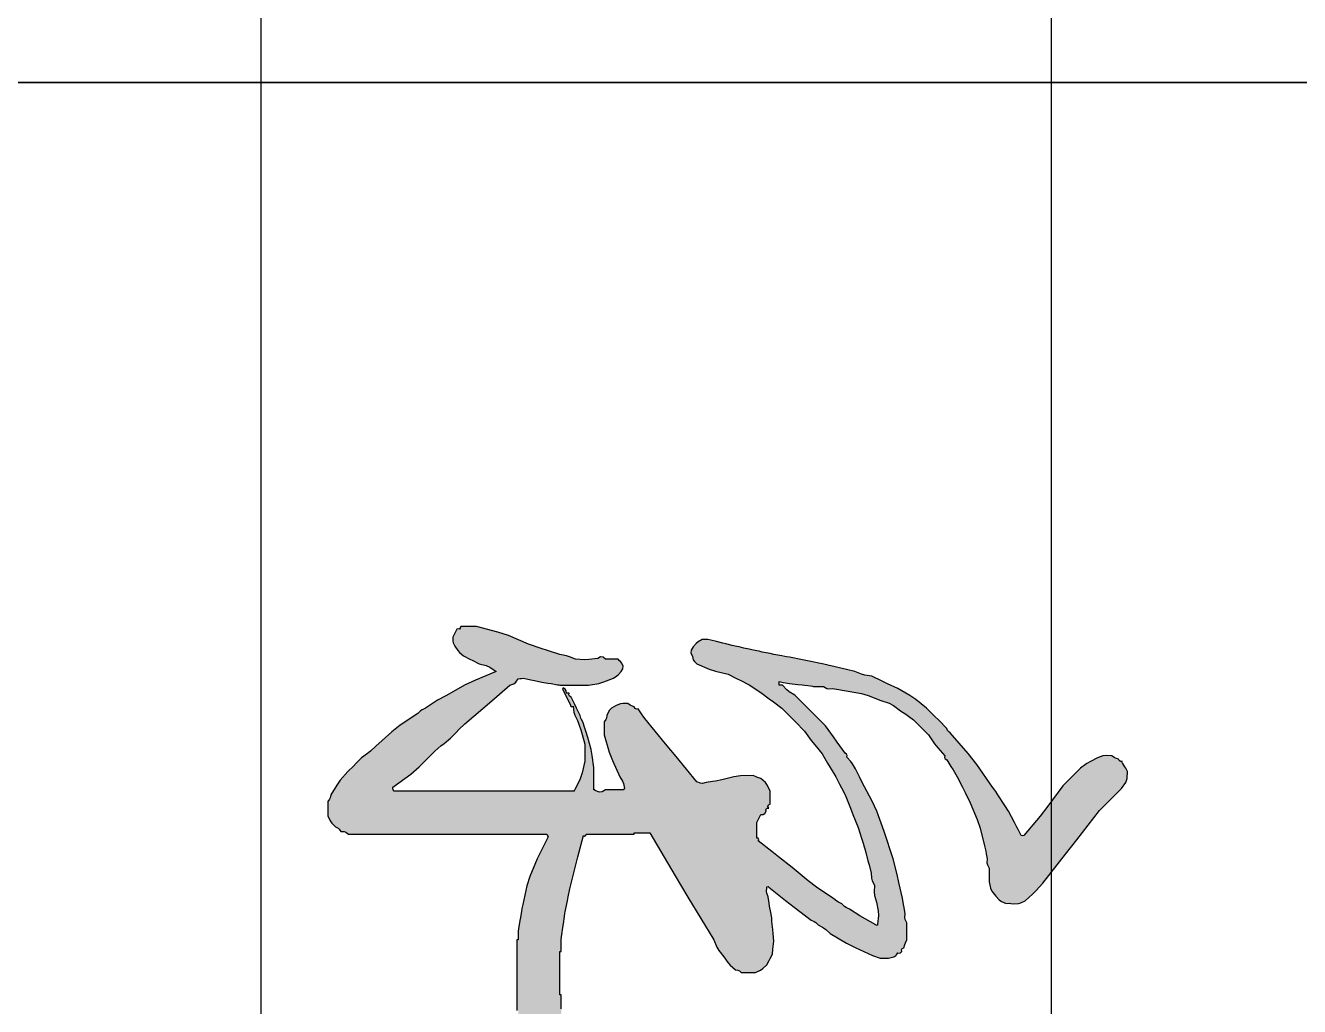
# Model space of a CAD drawing. Header units: millimetres. Extents: x 434053 to 1059003, y -2417481 to 936527.
# Drawn here: x 536588 to 537232, y -1956038 to -1955542 of the extents above; entities that cross this region are included whole.
import ezdxf

# ---------------------------------------------------------------- set-up
doc = ezdxf.new("R2010")
doc.units = ezdxf.units.MM
doc.header["$LTSCALE"] = 1000
doc.header["$MEASUREMENT"] = 0
for name, color, linetype in [('TITLIN', 7, 'Continuous'), ('图框层', 3, 'Continuous'), ('电子签名', 6, 'Continuous')]:
    doc.layers.add(name, color=color, linetype=linetype)

# ---------------------------------------------------------------- blocks, each defined once
blk = doc.blocks.new('A$C46CD72AD')
h = blk.add_hatch(color=256)
h.dxf.hatch_style = 1
h.paths.add_polyline_path([(2.0469, 3.5616), (2.0693, 3.5745), (2.109, 3.6051), (2.1457, 3.6308), (2.1629, 3.6463), (2.1923, 3.6801), (2.1944, 3.7016), (2.209, 3.7176), (2.209, 3.7543), (2.209, 3.7726), (2.209, 3.8093), (2.1944, 3.8407), (2.1837, 3.8558), (2.159, 3.8801), (2.1324, 3.8954), (2.1191, 3.9029), (2.0923, 3.9177), (2.0588, 3.9185), (2.0419, 3.9201), (2.0089, 3.926), (1.9589, 3.921), (1.9339, 3.9185), (1.8839, 3.9135), (1.8604, 3.9119), (1.8486, 3.9102), (1.8255, 3.9052), (1.7855, 3.8985), (1.7655, 3.8951), (1.7255, 3.8885), (1.703, 3.8814), (1.6907, 3.8796), (1.6625, 3.8803), (1.6597, 3.8885), (1.663, 3.8926), (1.7489, 4.0003), (1.7914, 4.0545), (1.8756, 4.1636), (1.8826, 4.1841), (1.8891, 4.1944), (1.9047, 4.2094), (1.9226, 4.2418), (1.9338, 4.2572), (1.9589, 4.2844), (2.0206, 4.39), (2.0491, 4.4444), (2.1006, 4.5553), (2.1073, 4.5754), (2.1106, 4.5854), (2.1173, 4.6054), (2.1182, 4.6405), (2.1165, 4.6585), (2.109, 4.6929), (2.1004, 4.7041), (2.0952, 4.7093), (2.084, 4.7179), (2.0851, 4.7284), (2.0829, 4.7352), (2.0756, 4.7429), (2.0646, 4.741), (2.0557, 4.7454), (2.0506, 4.7554), (2.0248, 4.764), (2.0006, 4.7762), (1.9572, 4.7762), (1.9356, 4.7762), (1.8922, 4.7762), (1.8714, 4.7645), (1.8577, 4.7616), (1.8339, 4.7637), (1.7939, 4.7571), (1.7739, 4.7537), (1.7338, 4.7471), (1.6337, 4.7243), (1.5837, 4.7127), (1.4838, 4.6887), (1.4138, 4.6654), (1.3787, 4.6537), (1.3087, 4.6304), (1.1782, 4.5832), (1.1141, 4.5546), (0.992, 4.4887), (0.9586, 4.472), (0.9419, 4.4637), (0.9086, 4.447), (0.877, 4.4277), (0.8619, 4.4167), (0.8336, 4.3928), (0.8226, 4.3947), (0.8137, 4.3903), (0.8086, 4.3803), (0.7381, 4.3309), (0.7031, 4.3059), (0.6335, 4.2553), (0.5552, 4.1769), (0.516, 4.1377), (0.4376, 4.0594), (0.4176, 4.0244), (0.4045, 4.0078), (0.3751, 3.9802), (0.3751, 3.9718), (0.3751, 3.9593), (0.3651, 3.9593), (0.3501, 3.9593), (0.3575, 3.9855), (0.36, 3.999), (0.3626, 4.026), (0.3693, 4.0794), (0.3726, 4.106), (0.3793, 4.1594), (0.3809, 4.1727), (0.3818, 4.1794), (0.3834, 4.1927), (0.3834, 4.2127), (0.3834, 4.2227), (0.3834, 4.2428), (0.3952, 4.2635), (0.3981, 4.2773), (0.396, 4.3011), (0.4026, 4.3411), (0.406, 4.3611), (0.4126, 4.4011), (0.4272, 4.4865), (0.4391, 4.529), (0.471, 4.6095), (0.4891, 4.6632), (0.5031, 4.6896), (0.5377, 4.7346), (0.5599, 4.7686), (0.5716, 4.7853), (0.596, 4.8179), (0.6344, 4.8563), (0.6535, 4.8754), (0.6919, 4.9138), (0.7482, 4.9513), (0.7752, 4.9724), (0.8252, 5.018), (0.8363, 5.0161), (0.8452, 5.0205), (0.8503, 5.0305), (0.8937, 5.057), (0.9154, 5.0703), (0.9586, 5.0972), (1.0253, 5.1305), (1.0586, 5.1472), (1.1253, 5.1805), (1.2324, 5.2251), (1.288, 5.2437), (1.4004, 5.2722), (1.4338, 5.2789), (1.4504, 5.2822), (1.4838, 5.2889), (1.5076, 5.2871), (1.5212, 5.29), (1.5421, 5.3014), (1.5771, 5.3014), (1.5946, 5.3014), (1.6297, 5.3014), (1.6693, 5.3088), (1.6897, 5.3181), (1.7213, 5.3431), (1.7455, 5.3646), (1.7557, 5.3795), (1.7672, 5.4098), (1.7667, 5.435), (1.7714, 5.4598), (1.7687, 5.4892), (1.7642, 5.5044), (1.7505, 5.5306), (1.7091, 5.579), (1.6863, 5.6017), (1.638, 5.6432), (1.4533, 5.7887), (1.3608, 5.8613), (1.1753, 6.0058), (1.1187, 6.0625), (1.0903, 6.0908), (1.0336, 6.1475), (0.9958, 6.1735), (0.9711, 6.1821), (0.9253, 6.185), (0.9046, 6.1745), (0.8945, 6.1686), (0.8753, 6.1558), (0.8685, 6.1476), (0.8586, 6.1517), (0.8605, 6.1406), (0.856, 6.1317), (0.8461, 6.1266), (0.8388, 6.1043), (0.8252, 6.085), (0.823, 6.048), (0.8257, 6.0283), (0.8377, 5.9933), (0.8605, 5.9477), (0.874, 5.9257), (0.9044, 5.8849), (0.9494, 5.8399), (0.972, 5.8174), (1.017, 5.7724), (1.1468, 5.6764), (1.2103, 5.6263), (1.3388, 5.518), (1.3336, 5.5051), (1.3254, 5.5015), (1.2954, 5.4865), (1.2804, 5.479), (1.2504, 5.4639), (1.1785, 5.4237), (1.1434, 5.4019), (1.0753, 5.3556), (1.0539, 5.3447), (1.0436, 5.3378), (1.0253, 5.3222), (0.8809, 5.2221), (0.8112, 5.1676), (0.6794, 5.0513), (0.6673, 5.0373), (0.6502, 5.0305), (0.5985, 4.9788), (0.5727, 4.953), (0.521, 4.9013), (0.4647, 4.8326), (0.4393, 4.7954), (0.396, 4.7179), (0.3645, 4.6511), (0.3486, 4.6178), (0.3168, 4.5512), (0.3103, 4.5068), (0.3043, 4.4845), (0.2876, 4.4428), (0.2742, 4.3895), (0.2676, 4.3628), (0.2542, 4.3094), (0.2485, 4.2792), (0.2451, 4.2642), (0.2376, 4.2344), (0.2209, 4.1511), (0.2126, 4.1094), (0.1959, 4.026), (0.1926, 4.006), (0.1909, 3.996), (0.1876, 3.976), (0.1776, 3.926), (0.1726, 3.901), (0.1625, 3.851), (0.1592, 3.8376), (0.1575, 3.831), (0.1542, 3.8176), (0.1475, 3.7843), (0.1442, 3.7676), (0.1375, 3.7343), (0.13, 3.7045), (0.1266, 3.6894), (0.1209, 3.6592), (0.1109, 3.6192), (0.1059, 3.5992), (0.0959, 3.5592), (0.086, 3.5235), (0.0834, 3.5045), (0.0834, 3.4675), (0.0984, 3.4419), (0.1079, 3.4298), (0.1292, 3.4092), (0.1512, 3.3971), (0.1684, 3.3959), (0.1917, 3.405), (0.2127, 3.4106), (0.2236, 3.4175), (0.2376, 3.4342), (0.2712, 3.5115), (0.2847, 3.5522), (0.3043, 3.6342), (0.3309, 3.6876), (0.3443, 3.7143), (0.3709, 3.7676), (0.3907, 3.7978), (0.4007, 3.8128), (0.421, 3.8426), (0.4607, 3.8961), (0.4808, 3.9228), (0.521, 3.976), (0.5793, 4.0344), (0.6085, 4.0635), (0.6669, 4.1219), (0.7266, 4.165), (0.7559, 4.1875), (0.8127, 4.2344), (0.8714, 4.2689), (0.9006, 4.2864), (0.9586, 4.3219), (1.0053, 4.3453), (1.0286, 4.357), (1.0753, 4.3803), (1.1585, 4.4142), (1.2001, 4.4308), (1.2837, 4.4637), (1.3237, 4.477), (1.3437, 4.4837), (1.3837, 4.497), (1.4074, 4.5026), (1.4191, 4.5059), (1.4421, 4.5137), (1.4954, 4.527), (1.5221, 4.5337), (1.5755, 4.547), (1.6066, 4.5484), (1.6231, 4.553), (1.6505, 4.5678), (1.6941, 4.567), (1.7166, 4.5696), (1.7589, 4.5804), (1.8142, 4.5929), (1.8441, 4.5946), (1.9054, 4.5882), (1.908, 4.5803), (1.9047, 4.5762), (1.8668, 4.5083), (1.8468, 4.4749), (1.8047, 4.4095), (1.7938, 4.388), (1.787, 4.3777), (1.7714, 4.3595), (1.7605, 4.338), (1.7536, 4.3277), (1.738, 4.3094), (1.6646, 4.1981), (1.6243, 4.1443), (1.538, 4.0427), (1.4696, 3.956), (1.4354, 3.9127), (1.3671, 3.826), (1.3607, 3.8298), (1.3512, 3.825), (1.3504, 3.8176), (1.3104, 3.8176), (1.2904, 3.8176), (1.2504, 3.8176), (1.2304, 3.8277), (1.2204, 3.8327), (1.2004, 3.8426), (1.1989, 3.8583), (1.193, 3.8678), (1.1795, 3.876), (1.1689, 3.8747), (1.152, 3.8883), (1.1498, 3.8869), (1.1373, 3.8911), (1.1337, 3.901), (1.1003, 3.901), (1.0837, 3.901), (1.0503, 3.901), (1.014, 3.8859), (0.9963, 3.8729), (0.9711, 3.8426), (0.963, 3.8167), (0.9503, 3.7926), (0.9524, 3.7118), (0.9584, 3.6706), (0.9795, 3.5926), (0.9861, 3.5525), (0.9895, 3.5325), (0.9961, 3.4925), (1.0015, 3.4697), (1.0005, 3.456), (0.992, 3.4342), (0.8306, 3.3004), (0.7497, 3.2337), (0.5877, 3.1007), (0.5627, 3.084), (0.5502, 3.0757), (0.5252, 3.0591), (0.5271, 3.048), (0.5226, 3.0391), (0.5127, 3.0341), (0.5053, 3.0117), (0.4918, 2.9924), (0.4909, 2.962), (0.4936, 2.9458), (0.5043, 2.9174), (0.5213, 2.8877), (0.536, 2.8739), (0.5668, 2.859), (0.5897, 2.8558), (0.6085, 2.8423), (0.6419, 2.8423), (0.6585, 2.8423), (0.6919, 2.8423), (0.8013, 2.8741), (0.8553, 2.8944), (0.9586, 2.9424), (0.9868, 2.9579), (1.0024, 2.9639), (1.0336, 2.9715), (1.0355, 2.9683), (1.0383, 2.9669), (1.042, 2.9674), (1.042, 2.9207), (1.042, 2.8974), (1.042, 2.8507), (1.0556, 2.8277), (1.0568, 2.8085), (1.0425, 2.7756), (0.9853, 2.7756), (0.957, 2.7756), (0.9003, 2.7756), (0.8228, 2.7651), (0.7842, 2.7576), (0.7085, 2.7381), (0.6685, 2.7248), (0.6485, 2.7181), (0.6085, 2.7048), (0.5884, 2.6945), (0.5668, 2.6881), (0.5202, 2.6648), (0.4968, 2.6531), (0.4501, 2.6298), (0.4451, 2.6198), (0.4361, 2.6154), (0.4251, 2.6173), (0.4251, 2.6106), (0.4251, 2.6006), (0.4095, 2.5992), (0.3999, 2.5932), (0.3918, 2.5798), (0.4001, 2.5756), (0.4401, 2.5956), (0.4601, 2.6056), (0.5089, 2.63), (0.5116, 2.6355), (0.5085, 2.6423), (0.5467, 2.6467), (0.5664, 2.653), (0.6002, 2.6715), (0.6594, 2.6923), (0.6895, 2.7015), (0.7502, 2.7173), (0.7936, 2.7173), (0.8152, 2.7173), (0.8586, 2.7173), (0.9344, 2.7014), (0.9722, 2.6885), (1.0503, 2.6507), (1.0503, 2.1905), (1.0503, 1.9604), (1.0503, 1.5003), (1.0397, 1.4903), (1.0253, 1.4919), (0.9419, 1.6053), (0.8956, 1.6592), (0.7961, 1.7587), (0.7624, 1.7984), (0.7457, 1.8184), (0.7127, 1.8587), (0.676, 1.8954), (0.6577, 1.9137), (0.621, 1.9504), (0.5225, 2.0653), (0.4733, 2.1228), (0.3751, 2.238), (0.3653, 2.2635), (0.3556, 2.2761), (0.3334, 2.2922), (0.3325, 2.3056), (0.3317, 2.3123), (0.3293, 2.3255), (0.3396, 2.3721), (0.3446, 2.3955), (0.3543, 2.4422), (0.3609, 2.4822), (0.3643, 2.5022), (0.3709, 2.5422), (0.3726, 2.5522), (0.3751, 2.5673), (0.3751, 2.6373), (0.3751, 2.6723), (0.3751, 2.7423), (0.3625, 2.807), (0.3532, 2.8392), (0.3293, 2.9007), (0.3141, 2.9219), (0.3057, 2.932), (0.2876, 2.9507), (0.2688, 2.9616), (0.2537, 2.9627), (0.2334, 2.9549), (0.2234, 2.9449), (0.2184, 2.9399), (0.2084, 2.9299), (0.2084, 2.8982), (0.2084, 2.8823), (0.2084, 2.8507), (0.1953, 2.8354), (0.1939, 2.8178), (0.2042, 2.8007), (0.2109, 2.7443), (0.2118, 2.7156), (0.2084, 2.6589), (0.1931, 2.6202), (0.1872, 2.5998), (0.1792, 2.5589), (0.1525, 2.4789), (0.1392, 2.4389), (0.1125, 2.3589), (0.0577, 2.2292), (0.0349, 2.1618), (0, 2.0254), (0, 1.9854), (0, 1.9654), (0, 1.9254), (0.0067, 1.9221), (0.0167, 1.9171), (0.0134, 1.9087), (0.0169, 1.9), (0.025, 1.8962), (0.0417, 1.8879), (0.05, 1.8837), (0.0667, 1.8754), (0.0905, 1.8743), (0.1037, 1.8771), (0.125, 1.8879), (0.153, 1.9056), (0.1661, 1.9169), (0.1876, 1.9421), (0.2076, 1.9821), (0.2176, 2.0021), (0.2376, 2.0421), (0.2494, 2.0883), (0.2601, 2.1114), (0.2876, 2.1505), (0.3412, 2.0185), (0.3723, 1.9538), (0.4418, 1.8295), (0.4702, 1.776), (0.4862, 1.75), (0.521, 1.7003), (0.5319, 1.6789), (0.5387, 1.6686), (0.5543, 1.6503), (0.6296, 1.5378), (0.6717, 1.4838), (0.7627, 1.3836), (0.7949, 1.3487), (0.81, 1.3303), (0.8377, 1.2919), (0.8728, 1.2569), (0.8903, 1.2394), (0.9253, 1.2043), (0.9811, 1.1557), (1.0116, 1.1336), (1.0753, 1.096), (1.0986, 1.0903), (1.117, 1.0751), (1.1537, 1.0751), (1.172, 1.0751), (1.2087, 1.0751), (1.2401, 1.0898), (1.2552, 1.1004), (1.2795, 1.1252), (1.2897, 1.1457), (1.3087, 1.1585), (1.3092, 1.1796), (1.3131, 1.1914), (1.3254, 1.2085), (1.3254, 1.7153), (1.3254, 1.9687), (1.3254, 2.4756), (1.3325, 2.4778), (1.336, 2.4796), (1.3421, 2.4839), (1.3987, 2.4556), (1.4271, 2.4414), (1.4838, 2.413), (1.5967, 2.366), (1.656, 2.3474), (1.7755, 2.3213), (1.7922, 2.318), (1.8005, 2.3163), (1.8172, 2.313), (1.8572, 2.3063), (1.8772, 2.303), (1.9172, 2.2963), (1.9272, 2.2947), (1.9422, 2.2922), (1.9656, 2.2922), (1.9773, 2.2922), (2.0006, 2.2922), (2.0006, 2.2838), (2.1806, 2.2838), (2.2707, 2.2838), (2.4507, 2.2838), (2.4507, 2.2922), (2.4907, 2.2922), (2.5107, 2.2922), (2.5508, 2.2922), (2.6423, 2.3058), (2.6881, 2.3168), (2.7758, 2.3464), (2.8172, 2.3633), (2.8374, 2.3735), (2.8759, 2.3964), (2.8946, 2.4145), (2.9047, 2.4229), (2.9259, 2.438), (2.9173, 2.4508), (2.9122, 2.4568), (2.9009, 2.4672), (2.9032, 2.4845), (2.8998, 2.4958), (2.8884, 2.5089), (2.8543, 2.5304), (2.8367, 2.5405), (2.8008, 2.5589), (2.7636, 2.5567), (2.7432, 2.5604), (2.7091, 2.5756), (2.6258, 2.5756), (2.5841, 2.5756), (2.5007, 2.5756), (2.5007, 2.5673), (2.4407, 2.5673), (2.4107, 2.5673), (2.3507, 2.5673), (2.3507, 2.5589), (2.2407, 2.5589), (2.1857, 2.5589), (2.0756, 2.5589), (2.0756, 2.5673), (2.0439, 2.5673), (2.0281, 2.5673), (1.9964, 2.5673), (1.9848, 2.5689), (1.9789, 2.5698), (1.9673, 2.5714), (1.9206, 2.5781), (1.8972, 2.5814), (1.8506, 2.5881), (1.8254, 2.5912), (1.8005, 2.5964), (1.7505, 2.6064), (1.7255, 2.6114), (1.6755, 2.6214), (1.5387, 2.656), (1.4703, 2.6735), (1.3337, 2.709), (1.3375, 2.7154), (1.3328, 2.7248), (1.3254, 2.7256), (1.3254, 2.849), (1.3254, 2.9107), (1.3254, 3.0341), (1.3171, 3.0341), (1.3171, 3.0741), (1.3171, 3.0941), (1.3171, 3.1341), (1.5918, 3.2952), (1.7285, 3.3769), (2.0006, 3.5425)])
for p, q in [((0.8403, 6.1089), (0.8359, 6.1002)), ((0.8461, 6.1266), (0.8403, 6.1089)), ((0.856, 6.1317), (0.8461, 6.1266)), ((0.8605, 6.1406), (0.856, 6.1317)), ((0.8649, 6.149), (0.8586, 6.1517)), ((0.8586, 6.1517), (0.8605, 6.1406)), ((0.8709, 6.1505), (0.8649, 6.149)), ((0.8753, 6.1558), (0.8709, 6.1505)), ((0.8945, 6.1686), (0.8753, 6.1558)), ((0.9046, 6.1745), (0.8945, 6.1686)), ((0.9253, 6.185), (0.9046, 6.1745)), ((0.9711, 6.1821), (0.9253, 6.185)), ((0.9958, 6.1735), (0.9711, 6.1821)), ((1.0336, 6.1475), (0.9958, 6.1735)), ((1.0903, 6.0908), (1.0336, 6.1475)), ((0.8252, 6.085), (0.823, 6.048)), ((0.823, 6.048), (0.8257, 6.0283)), ((0.8359, 6.1002), (0.8252, 6.085)), ((0.8257, 6.0283), (0.8377, 5.9933)), ((1.1187, 6.0625), (1.0903, 6.0908)), ((1.1753, 6.0058), (1.1187, 6.0625)), ((0.8377, 5.9933), (0.8605, 5.9477)), ((0.8605, 5.9477), (0.874, 5.9257)), ((1.3608, 5.8613), (1.1753, 6.0058)), ((0.874, 5.9257), (0.9044, 5.8849)), ((0.9044, 5.8849), (0.9494, 5.8399)), ((1.4533, 5.7887), (1.3608, 5.8613)), ((0.9494, 5.8399), (0.972, 5.8174)), ((0.972, 5.8174), (1.017, 5.7724)), ((1.638, 5.6432), (1.4533, 5.7887)), ((1.017, 5.7724), (1.1468, 5.6764)), ((1.1468, 5.6764), (1.2103, 5.6263)), ((1.2103, 5.6263), (1.3337, 5.5223)), ((1.6863, 5.6017), (1.638, 5.6432)), ((1.7091, 5.579), (1.6863, 5.6017)), ((1.7505, 5.5306), (1.7091, 5.579)), ((1.2504, 5.4639), (1.1785, 5.4237)), ((1.2804, 5.479), (1.2504, 5.4639)), ((1.2954, 5.4865), (1.2804, 5.479)), ((1.3254, 5.5015), (1.2954, 5.4865)), ((1.3336, 5.5051), (1.3254, 5.5015)), ((1.3372, 5.514), (1.3336, 5.5051)), ((1.3337, 5.5223), (1.3372, 5.514)), ((1.7642, 5.5044), (1.7505, 5.5306)), ((1.7687, 5.4892), (1.7642, 5.5044)), ((1.7676, 5.4401), (1.7714, 5.4598)), ((1.7714, 5.4598), (1.7687, 5.4892)), ((1.1434, 5.4019), (1.0753, 5.3556)), ((1.1785, 5.4237), (1.1434, 5.4019)), ((1.7455, 5.3646), (1.7557, 5.3795)), ((1.7557, 5.3795), (1.7672, 5.4098)), ((1.7668, 5.4298), (1.7676, 5.4401)), ((1.7672, 5.4098), (1.7668, 5.4298)), ((1.0253, 5.3222), (0.8809, 5.2221)), ((1.0436, 5.3378), (1.0253, 5.3222)), ((1.0539, 5.3447), (1.0436, 5.3378)), ((1.0753, 5.3556), (1.0539, 5.3447)), ((1.5212, 5.29), (1.5421, 5.3014)), ((1.5421, 5.3014), (1.5771, 5.3014)), ((1.5771, 5.3014), (1.5946, 5.3014)), ((1.5946, 5.3014), (1.6297, 5.3014)), ((1.6297, 5.3014), (1.6693, 5.3088)), ((1.6693, 5.3088), (1.6897, 5.3181)), ((1.6897, 5.3181), (1.7213, 5.3431)), ((1.7213, 5.3431), (1.7455, 5.3646)), ((0.8809, 5.2221), (0.8112, 5.1676)), ((1.1253, 5.1805), (1.2324, 5.2251)), ((1.2324, 5.2251), (1.288, 5.2437)), ((1.288, 5.2437), (1.4004, 5.2722)), ((1.4004, 5.2722), (1.4338, 5.2789)), ((1.4338, 5.2789), (1.4504, 5.2822)), ((1.4504, 5.2822), (1.4838, 5.2889)), ((1.4838, 5.2889), (1.5076, 5.2871)), ((1.5076, 5.2871), (1.5212, 5.29)), ((0.8112, 5.1676), (0.6794, 5.0513)), ((0.9586, 5.0972), (1.0253, 5.1305)), ((1.0253, 5.1305), (1.0586, 5.1472)), ((1.0586, 5.1472), (1.1253, 5.1805)), ((0.6794, 5.0513), (0.67, 5.0404)), ((0.8503, 5.0305), (0.8937, 5.057)), ((0.8937, 5.057), (0.9154, 5.0703)), ((0.9154, 5.0703), (0.9586, 5.0972)), ((0.5985, 4.9788), (0.5727, 4.953)), ((0.6502, 5.0305), (0.5985, 4.9788)), ((0.6635, 5.0358), (0.6502, 5.0305)), ((0.67, 5.0404), (0.6635, 5.0358)), ((0.7482, 4.9513), (0.7752, 4.9724)), ((0.7752, 4.9724), (0.8252, 5.018)), ((0.8252, 5.018), (0.8363, 5.0161)), ((0.8363, 5.0161), (0.8452, 5.0205)), ((0.8452, 5.0205), (0.8503, 5.0305)), ((0.521, 4.9013), (0.4647, 4.8326)), ((0.5727, 4.953), (0.521, 4.9013)), ((0.6535, 4.8754), (0.6919, 4.9138)), ((0.6919, 4.9138), (0.7482, 4.9513)), ((0.4647, 4.8326), (0.4393, 4.7954)), ((0.5716, 4.7853), (0.596, 4.8179)), ((0.596, 4.8179), (0.6344, 4.8563)), ((0.6344, 4.8563), (0.6535, 4.8754)), ((0.4393, 4.7954), (0.396, 4.7179)), ((0.5031, 4.6896), (0.5377, 4.7346)), ((0.5377, 4.7346), (0.5599, 4.7686)), ((0.5599, 4.7686), (0.5716, 4.7853)), ((1.6337, 4.7243), (1.5837, 4.7127)), ((1.7338, 4.7471), (1.6337, 4.7243)), ((1.7739, 4.7537), (1.7338, 4.7471)), ((1.7939, 4.7571), (1.7739, 4.7537)), ((1.8339, 4.7637), (1.7939, 4.7571)), ((1.8577, 4.7616), (1.8339, 4.7637)), ((1.8714, 4.7645), (1.8577, 4.7616)), ((1.8922, 4.7762), (1.8714, 4.7645)), ((1.9356, 4.7762), (1.8922, 4.7762)), ((1.9572, 4.7762), (1.9356, 4.7762)), ((2.0006, 4.7762), (1.9572, 4.7762)), ((2.0199, 4.7665), (2.0006, 4.7762)), ((2.03, 4.7622), (2.0199, 4.7665)), ((2.0506, 4.7554), (2.03, 4.7622)), ((2.0557, 4.7454), (2.0506, 4.7554)), ((2.0646, 4.741), (2.0557, 4.7454)), ((2.0756, 4.7429), (2.0646, 4.741)), ((2.0829, 4.7352), (2.0756, 4.7429)), ((2.0851, 4.7284), (2.0829, 4.7352)), ((2.084, 4.7179), (2.0851, 4.7284)), ((0.3645, 4.6511), (0.3486, 4.6178)), ((0.396, 4.7179), (0.3645, 4.6511)), ((0.471, 4.6095), (0.4891, 4.6632)), ((0.4891, 4.6632), (0.5031, 4.6896)), ((1.3787, 4.6537), (1.3087, 4.6304)), ((1.4138, 4.6654), (1.3787, 4.6537)), ((1.4838, 4.6887), (1.4138, 4.6654)), ((1.5837, 4.7127), (1.4838, 4.6887)), ((2.0952, 4.7093), (2.084, 4.7179)), ((2.1004, 4.7041), (2.0952, 4.7093)), ((2.109, 4.6929), (2.1004, 4.7041)), ((2.1165, 4.6585), (2.109, 4.6929)), ((2.1182, 4.6405), (2.1165, 4.6585)), ((2.1173, 4.6054), (2.1182, 4.6405)), ((0.3486, 4.6178), (0.3168, 4.5512)), ((0.4391, 4.529), (0.471, 4.6095)), ((1.1782, 4.5832), (1.1141, 4.5546)), ((1.3087, 4.6304), (1.1782, 4.5832)), ((1.6231, 4.553), (1.6505, 4.5678)), ((1.6505, 4.5678), (1.6941, 4.567)), ((1.6941, 4.567), (1.7166, 4.5696)), ((1.7166, 4.5696), (1.7589, 4.5804)), ((1.7589, 4.5804), (1.8142, 4.5929)), ((1.8142, 4.5929), (1.8441, 4.5946)), ((1.8441, 4.5946), (1.9006, 4.5887)), ((1.9047, 4.5762), (1.8668, 4.5083)), ((1.9006, 4.5887), (1.9057, 4.5874)), ((1.908, 4.5803), (1.9047, 4.5762)), ((1.9057, 4.5874), (1.908, 4.5803)), ((2.1006, 4.5553), (2.1073, 4.5754)), ((2.1073, 4.5754), (2.1106, 4.5854)), ((2.1106, 4.5854), (2.1173, 4.6054)), ((0.3043, 4.4845), (0.2876, 4.4428)), ((0.3103, 4.5068), (0.3043, 4.4845)), ((0.3168, 4.5512), (0.3103, 4.5068)), ((0.4126, 4.4011), (0.4272, 4.4865)), ((0.4272, 4.4865), (0.4391, 4.529)), ((0.992, 4.4887), (0.9586, 4.472)), ((1.1141, 4.5546), (0.992, 4.4887)), ((1.2837, 4.4637), (1.3237, 4.477)), ((1.3237, 4.477), (1.3437, 4.4837)), ((1.3437, 4.4837), (1.3837, 4.497)), ((1.3837, 4.497), (1.4074, 4.5026)), ((1.4074, 4.5026), (1.4191, 4.5059)), ((1.4191, 4.5059), (1.4421, 4.5137)), ((1.4421, 4.5137), (1.4954, 4.527)), ((1.4954, 4.527), (1.5221, 4.5337)), ((1.5221, 4.5337), (1.5755, 4.547)), ((1.5755, 4.547), (1.6066, 4.5484)), ((1.6066, 4.5484), (1.6231, 4.553)), ((1.8668, 4.5083), (1.8468, 4.4749)), ((2.0491, 4.4444), (2.1006, 4.5553)), ((0.2876, 4.4428), (0.2742, 4.3895)), ((0.406, 4.3611), (0.4126, 4.4011)), ((0.8619, 4.4167), (0.8336, 4.3928)), ((0.877, 4.4277), (0.8619, 4.4167)), ((0.9086, 4.447), (0.877, 4.4277)), ((0.9419, 4.4637), (0.9086, 4.447)), ((0.9586, 4.472), (0.9419, 4.4637)), ((1.0753, 4.3803), (1.1585, 4.4142)), ((1.1585, 4.4142), (1.2001, 4.4308)), ((1.2001, 4.4308), (1.2837, 4.4637)), ((1.8047, 4.4095), (1.7938, 4.388)), ((1.8468, 4.4749), (1.8047, 4.4095)), ((2.0206, 4.39), (2.0491, 4.4444)), ((0.2676, 4.3628), (0.2542, 4.3094)), ((0.2742, 4.3895), (0.2676, 4.3628)), ((0.396, 4.3011), (0.4026, 4.3411)), ((0.4026, 4.3411), (0.406, 4.3611)), ((0.7381, 4.3309), (0.7031, 4.3059)), ((0.8086, 4.3803), (0.7381, 4.3309)), ((0.8137, 4.3903), (0.8086, 4.3803)), ((0.8226, 4.3947), (0.8137, 4.3903)), ((0.8336, 4.3928), (0.8226, 4.3947)), ((0.9006, 4.2864), (0.9586, 4.3219)), ((0.9586, 4.3219), (1.0053, 4.3453)), ((1.0053, 4.3453), (1.0286, 4.357)), ((1.0286, 4.357), (1.0753, 4.3803)), ((1.7536, 4.3277), (1.738, 4.3094)), ((1.7605, 4.338), (1.7536, 4.3277)), ((1.7714, 4.3595), (1.7605, 4.338)), ((1.787, 4.3777), (1.7714, 4.3595)), ((1.7938, 4.388), (1.787, 4.3777)), ((1.9589, 4.2844), (2.0206, 4.39)), ((0.2376, 4.2344), (0.2209, 4.1511)), ((0.2451, 4.2642), (0.2376, 4.2344)), ((0.2485, 4.2792), (0.2451, 4.2642)), ((0.2542, 4.3094), (0.2485, 4.2792)), ((0.3834, 4.2428), (0.3952, 4.2635)), ((0.3834, 4.2227), (0.3834, 4.2428)), ((0.3952, 4.2635), (0.3981, 4.2773)), ((0.3981, 4.2773), (0.396, 4.3011)), ((0.6335, 4.2553), (0.5552, 4.1769)), ((0.7031, 4.3059), (0.6335, 4.2553)), ((0.7559, 4.1875), (0.8127, 4.2344)), ((0.8127, 4.2344), (0.8714, 4.2689)), ((0.8714, 4.2689), (0.9006, 4.2864)), ((1.738, 4.3094), (1.6646, 4.1981)), ((1.9047, 4.2094), (1.9226, 4.2418)), ((1.9226, 4.2418), (1.9338, 4.2572)), ((1.9338, 4.2572), (1.9589, 4.2844)), ((0.3726, 4.106), (0.3793, 4.1594)), ((0.3793, 4.1594), (0.3809, 4.1727)), ((0.3809, 4.1727), (0.3818, 4.1794)), ((0.3818, 4.1794), (0.3834, 4.1927)), ((0.3834, 4.2127), (0.3834, 4.2227)), ((0.3834, 4.1927), (0.3834, 4.2127)), ((0.5552, 4.1769), (0.516, 4.1377)), ((0.6669, 4.1219), (0.7266, 4.165)), ((0.7266, 4.165), (0.7559, 4.1875)), ((1.6646, 4.1981), (1.6243, 4.1443)), ((1.7914, 4.0545), (1.8756, 4.1636)), ((1.8756, 4.1636), (1.8826, 4.1841)), ((1.8826, 4.1841), (1.8891, 4.1944)), ((1.8891, 4.1944), (1.9047, 4.2094)), ((0.2126, 4.1094), (0.1959, 4.026)), ((0.2209, 4.1511), (0.2126, 4.1094)), ((0.3626, 4.026), (0.3693, 4.0794)), ((0.3693, 4.0794), (0.3726, 4.106)), ((0.516, 4.1377), (0.4376, 4.0594)), ((0.6085, 4.0635), (0.6669, 4.1219)), ((1.6243, 4.1443), (1.538, 4.0427)), ((0.1909, 3.996), (0.1876, 3.976)), ((0.1926, 4.006), (0.1909, 3.996)), ((0.1959, 4.026), (0.1926, 4.006)), ((0.3575, 3.9855), (0.36, 3.999)), ((0.36, 3.999), (0.3626, 4.026)), ((0.4045, 4.0078), (0.3751, 3.9802)), ((0.4176, 4.0244), (0.4045, 4.0078)), ((0.4376, 4.0594), (0.4176, 4.0244)), ((0.521, 3.976), (0.5793, 4.0344)), ((0.5793, 4.0344), (0.6085, 4.0635)), ((1.538, 4.0427), (1.4696, 3.956)), ((1.663, 3.8926), (1.7489, 4.0003)), ((1.7489, 4.0003), (1.7914, 4.0545)), ((0.1776, 3.926), (0.1726, 3.901)), ((0.1876, 3.976), (0.1776, 3.926)), ((0.3501, 3.9593), (0.3575, 3.9855)), ((0.3601, 3.9593), (0.3501, 3.9593)), ((0.3651, 3.9593), (0.3601, 3.9593)), ((0.3751, 3.9593), (0.3651, 3.9593)), ((0.3751, 3.9802), (0.3751, 3.9718)), ((0.3751, 3.9718), (0.3751, 3.9677)), ((0.3751, 3.9677), (0.3751, 3.9593)), ((0.4607, 3.8961), (0.4808, 3.9228)), ((0.4808, 3.9228), (0.521, 3.976)), ((1.4354, 3.9127), (1.3671, 3.826)), ((1.4696, 3.956), (1.4354, 3.9127)), ((1.8486, 3.9102), (1.8255, 3.9052)), ((1.8604, 3.9119), (1.8486, 3.9102)), ((1.8839, 3.9135), (1.8604, 3.9119)), ((1.9339, 3.9185), (1.8839, 3.9135)), ((1.9589, 3.921), (1.9339, 3.9185)), ((2.0089, 3.926), (1.9589, 3.921)), ((2.0419, 3.9201), (2.0089, 3.926)), ((2.0588, 3.9185), (2.0419, 3.9201)), ((2.0923, 3.9177), (2.0588, 3.9185)), ((2.1191, 3.9029), (2.0923, 3.9177)), ((0.1575, 3.831), (0.1542, 3.8176)), ((0.1592, 3.8376), (0.1575, 3.831)), ((0.1625, 3.851), (0.1592, 3.8376)), ((0.1726, 3.901), (0.1625, 3.851)), ((0.4007, 3.8128), (0.421, 3.8426)), ((0.421, 3.8426), (0.4607, 3.8961)), ((0.9711, 3.8426), (0.9647, 3.8219)), ((0.9963, 3.8729), (0.9711, 3.8426)), ((1.014, 3.8859), (0.9963, 3.8729)), ((1.0503, 3.901), (1.014, 3.8859)), ((1.0837, 3.901), (1.0503, 3.901)), ((1.1003, 3.901), (1.0837, 3.901)), ((1.1337, 3.901), (1.1003, 3.901)), ((1.1373, 3.8911), (1.1337, 3.901)), ((1.1498, 3.8869), (1.1373, 3.8911)), ((1.1587, 3.8926), (1.1498, 3.8869)), ((1.1598, 3.882), (1.1587, 3.8926)), ((1.1689, 3.8747), (1.1598, 3.882)), ((1.1795, 3.876), (1.1689, 3.8747)), ((1.193, 3.8678), (1.1795, 3.876)), ((1.1989, 3.8583), (1.193, 3.8678)), ((1.2004, 3.8426), (1.1989, 3.8583)), ((1.2204, 3.8327), (1.2004, 3.8426)), ((1.2304, 3.8277), (1.2204, 3.8327)), ((1.2504, 3.8176), (1.2304, 3.8277)), ((1.3607, 3.8298), (1.3512, 3.825)), ((1.3671, 3.826), (1.3607, 3.8298)), ((1.6597, 3.8885), (1.663, 3.8926)), ((1.6621, 3.8814), (1.6597, 3.8885)), ((1.6672, 3.8801), (1.6621, 3.8814)), ((1.6907, 3.8796), (1.6672, 3.8801)), ((1.703, 3.8814), (1.6907, 3.8796)), ((1.7255, 3.8885), (1.703, 3.8814)), ((1.7655, 3.8951), (1.7255, 3.8885)), ((1.7855, 3.8985), (1.7655, 3.8951)), ((1.8255, 3.9052), (1.7855, 3.8985)), ((2.1324, 3.8954), (2.1191, 3.9029)), ((2.159, 3.8801), (2.1324, 3.8954)), ((2.1837, 3.8558), (2.159, 3.8801)), ((2.1944, 3.8407), (2.1837, 3.8558)), ((2.209, 3.8093), (2.1944, 3.8407)), ((0.1442, 3.7676), (0.1375, 3.7343)), ((0.1475, 3.7843), (0.1442, 3.7676)), ((0.1542, 3.8176), (0.1475, 3.7843)), ((0.3443, 3.7143), (0.3709, 3.7676)), ((0.3709, 3.7676), (0.3907, 3.7978)), ((0.3907, 3.7978), (0.4007, 3.8128)), ((0.9604, 3.8118), (0.9503, 3.7926)), ((0.9503, 3.7926), (0.9524, 3.7118)), ((0.9647, 3.8219), (0.9604, 3.8118)), ((1.2904, 3.8176), (1.2504, 3.8176)), ((1.3104, 3.8176), (1.2904, 3.8176)), ((1.3504, 3.8176), (1.3104, 3.8176)), ((1.3512, 3.825), (1.3504, 3.8176)), ((2.209, 3.7726), (2.209, 3.8093)), ((2.209, 3.7543), (2.209, 3.7726)), ((2.209, 3.7176), (2.209, 3.7543)), ((0.1266, 3.6894), (0.1209, 3.6592)), ((0.13, 3.7045), (0.1266, 3.6894)), ((0.1375, 3.7343), (0.13, 3.7045)), ((0.3043, 3.6342), (0.3309, 3.6876)), ((0.3309, 3.6876), (0.3443, 3.7143)), ((0.9524, 3.7118), (0.9584, 3.6706)), ((0.9584, 3.6706), (0.9795, 3.5926)), ((2.1629, 3.6463), (2.1923, 3.6801)), ((2.1923, 3.6801), (2.1939, 3.6964)), ((2.1939, 3.6964), (2.1979, 3.7055)), ((2.1979, 3.7055), (2.209, 3.7176)), ((0.1059, 3.5992), (0.0959, 3.5592)), ((0.1109, 3.6192), (0.1059, 3.5992)), ((0.1209, 3.6592), (0.1109, 3.6192)), ((0.2847, 3.5522), (0.3043, 3.6342)), ((0.9795, 3.5926), (0.9861, 3.5525)), ((2.0693, 3.5745), (2.109, 3.6051)), ((2.109, 3.6051), (2.1457, 3.6308)), ((2.1457, 3.6308), (2.1629, 3.6463)), ((0.086, 3.5235), (0.0834, 3.5045)), ((0.0834, 3.5045), (0.0834, 3.4675)), ((0.0959, 3.5592), (0.086, 3.5235)), ((0.2376, 3.4342), (0.2712, 3.5115)), ((0.2712, 3.5115), (0.2847, 3.5522)), ((0.9861, 3.5525), (0.9895, 3.5325)), ((0.9895, 3.5325), (0.9961, 3.4925)), ((1.7285, 3.3769), (2.0006, 3.5425)), ((2.0006, 3.5425), (2.0469, 3.5616)), ((2.0469, 3.5616), (2.0693, 3.5745)), ((0.0834, 3.4675), (0.0984, 3.4419)), ((0.0984, 3.4419), (0.1079, 3.4298)), ((0.1079, 3.4298), (0.1292, 3.4092)), ((0.2236, 3.4175), (0.2376, 3.4342)), ((0.992, 3.4342), (0.8306, 3.3004)), ((1.0005, 3.456), (0.992, 3.4342)), ((0.9961, 3.4925), (1.0015, 3.4697)), ((1.0015, 3.4697), (1.0005, 3.456)), ((0.1292, 3.4092), (0.1512, 3.3971)), ((0.1512, 3.3971), (0.1684, 3.3959)), ((0.1684, 3.3959), (0.1917, 3.405)), ((0.1917, 3.405), (0.2127, 3.4106)), ((0.2127, 3.4106), (0.2236, 3.4175)), ((1.5918, 3.2952), (1.7285, 3.3769)), ((0.8306, 3.3004), (0.7497, 3.2337)), ((1.3171, 3.1341), (1.5918, 3.2952)), ((0.7497, 3.2337), (0.5877, 3.1007)), ((0.5877, 3.1007), (0.5627, 3.084)), ((1.3171, 3.0941), (1.3171, 3.1341)), ((1.3171, 3.0741), (1.3171, 3.0941)), ((0.5069, 3.0163), (0.5025, 3.0076)), ((0.5127, 3.0341), (0.5069, 3.0163)), ((0.5226, 3.0391), (0.5127, 3.0341)), ((0.5271, 3.048), (0.5226, 3.0391)), ((0.5502, 3.0757), (0.5252, 3.0591)), ((0.5252, 3.0591), (0.5271, 3.048)), ((0.5627, 3.084), (0.5502, 3.0757)), ((1.3171, 3.0341), (1.3171, 3.0741)), ((1.3204, 3.0341), (1.3171, 3.0341)), ((1.3221, 3.0341), (1.3204, 3.0341)), ((1.3254, 3.0341), (1.3221, 3.0341)), ((1.3254, 2.9107), (1.3254, 3.0341)), ((0.2184, 2.9399), (0.2084, 2.9299)), ((0.2234, 2.9449), (0.2184, 2.9399)), ((0.2334, 2.9549), (0.2234, 2.9449)), ((0.2537, 2.9627), (0.2334, 2.9549)), ((0.2688, 2.9616), (0.2537, 2.9627)), ((0.2876, 2.9507), (0.2688, 2.9616)), ((0.3057, 2.932), (0.2876, 2.9507)), ((0.3141, 2.9219), (0.3057, 2.932)), ((0.4918, 2.9924), (0.4909, 2.962)), ((0.4909, 2.962), (0.4936, 2.9458)), ((0.5025, 3.0076), (0.4918, 2.9924)), ((0.4936, 2.9458), (0.5043, 2.9174)), ((0.8553, 2.8944), (0.9586, 2.9424)), ((0.9586, 2.9424), (0.9868, 2.9579)), ((0.9868, 2.9579), (1.0024, 2.9639)), ((1.0024, 2.9639), (1.0336, 2.9715)), ((1.0336, 2.9715), (1.0355, 2.9683)), ((1.0355, 2.9683), (1.0383, 2.9669)), ((1.0383, 2.9669), (1.042, 2.9674)), ((1.042, 2.9674), (1.042, 2.9207)), ((0.2084, 2.8507), (0.1953, 2.8354)), ((0.2084, 2.9299), (0.2084, 2.8982)), ((0.2084, 2.8982), (0.2084, 2.8823)), ((0.2084, 2.8823), (0.2084, 2.8507)), ((0.3293, 2.9007), (0.3141, 2.9219)), ((0.3532, 2.8392), (0.3293, 2.9007)), ((0.5043, 2.9174), (0.5213, 2.8877)), ((0.5213, 2.8877), (0.536, 2.8739)), ((0.536, 2.8739), (0.5668, 2.859)), ((0.5668, 2.859), (0.5846, 2.8565)), ((0.5846, 2.8565), (0.5939, 2.8528)), ((0.5939, 2.8528), (0.6085, 2.8423)), ((0.6919, 2.8423), (0.8013, 2.8741)), ((0.8013, 2.8741), (0.8553, 2.8944)), ((1.042, 2.9207), (1.042, 2.8974)), ((1.042, 2.8974), (1.042, 2.8507)), ((1.042, 2.8507), (1.0556, 2.8277)), ((1.3254, 2.849), (1.3254, 2.9107)), ((1.3254, 2.7256), (1.3254, 2.849)), ((0.1953, 2.8354), (0.1939, 2.8178)), ((0.1939, 2.8178), (0.2042, 2.8007)), ((0.2042, 2.8007), (0.2109, 2.7443)), ((0.3625, 2.807), (0.3532, 2.8392)), ((0.3751, 2.7423), (0.3625, 2.807)), ((0.6085, 2.8423), (0.6419, 2.8423)), ((0.6419, 2.8423), (0.6585, 2.8423)), ((0.6585, 2.8423), (0.6919, 2.8423)), ((0.9003, 2.7756), (0.8228, 2.7651)), ((0.957, 2.7756), (0.9003, 2.7756)), ((0.9853, 2.7756), (0.957, 2.7756)), ((1.042, 2.7756), (0.9853, 2.7756)), ((1.0429, 2.7822), (1.0415, 2.7793)), ((1.0415, 2.7793), (1.042, 2.7756)), ((1.0461, 2.784), (1.0429, 2.7822)), ((1.0568, 2.8085), (1.0461, 2.784)), ((1.0556, 2.8277), (1.0568, 2.8085)), ((0.2118, 2.7156), (0.2084, 2.6589)), ((0.2109, 2.7443), (0.2118, 2.7156)), ((0.3751, 2.6723), (0.3751, 2.7423)), ((0.5668, 2.6881), (0.5202, 2.6648)), ((0.584, 2.6932), (0.5668, 2.6881)), ((0.5925, 2.6966), (0.584, 2.6932)), ((0.6085, 2.7048), (0.5925, 2.6966)), ((0.6002, 2.6715), (0.6594, 2.6923)), ((0.6485, 2.7181), (0.6085, 2.7048)), ((0.6685, 2.7248), (0.6485, 2.7181)), ((0.6594, 2.6923), (0.6895, 2.7015)), ((0.7085, 2.7381), (0.6685, 2.7248)), ((0.6895, 2.7015), (0.7502, 2.7173)), ((0.7842, 2.7576), (0.7085, 2.7381)), ((0.7502, 2.7173), (0.7936, 2.7173)), ((0.8228, 2.7651), (0.7842, 2.7576)), ((0.7936, 2.7173), (0.8152, 2.7173)), ((0.8152, 2.7173), (0.8586, 2.7173)), ((0.8586, 2.7173), (0.9344, 2.7014)), ((0.9344, 2.7014), (0.9722, 2.6885)), ((0.9722, 2.6885), (1.042, 2.6548)), ((1.3328, 2.7248), (1.3254, 2.7256)), ((1.3375, 2.7154), (1.3328, 2.7248)), ((1.3337, 2.709), (1.3375, 2.7154)), ((1.4703, 2.6735), (1.3337, 2.709)), ((0.1931, 2.6202), (0.1872, 2.5998)), ((0.2084, 2.6589), (0.1931, 2.6202)), ((0.3751, 2.6373), (0.3751, 2.6723)), ((0.3751, 2.5673), (0.3751, 2.6373)), ((0.4361, 2.6154), (0.4251, 2.6173)), ((0.4251, 2.6173), (0.4251, 2.6106)), ((0.4251, 2.6106), (0.4251, 2.6073)), ((0.4251, 2.6073), (0.4251, 2.6006)), ((0.4451, 2.6198), (0.4361, 2.6154)), ((0.4401, 2.5956), (0.4601, 2.6056)), ((0.4501, 2.6298), (0.4451, 2.6198)), ((0.4968, 2.6531), (0.4501, 2.6298)), ((0.4601, 2.6056), (0.5001, 2.6256)), ((0.5202, 2.6648), (0.4968, 2.6531)), ((0.5001, 2.6256), (0.5074, 2.6271)), ((0.5074, 2.6271), (0.5116, 2.6355)), ((0.5085, 2.6423), (0.5467, 2.6467)), ((0.5116, 2.6355), (0.5085, 2.6423)), ((0.5467, 2.6467), (0.5664, 2.653)), ((0.5664, 2.653), (0.6002, 2.6715)), ((1.042, 2.6548), (1.0438, 2.6515)), ((1.0438, 2.6515), (1.0466, 2.6501)), ((1.0466, 2.6501), (1.0503, 2.6506)), ((1.0503, 2.6506), (1.0503, 2.1905)), ((1.5387, 2.656), (1.4703, 2.6735)), ((1.6755, 2.6214), (1.5387, 2.656)), ((1.7255, 2.6114), (1.6755, 2.6214)), ((1.7505, 2.6064), (1.7255, 2.6114)), ((1.8005, 2.5964), (1.7505, 2.6064)), ((0.1792, 2.5589), (0.1525, 2.4789)), ((0.1872, 2.5998), (0.1792, 2.5589)), ((0.3643, 2.5022), (0.3709, 2.5422)), ((0.3709, 2.5422), (0.3726, 2.5522)), ((0.3726, 2.5522), (0.3734, 2.5572)), ((0.3734, 2.5572), (0.3751, 2.5673)), ((0.3999, 2.5932), (0.3918, 2.5798)), ((0.3918, 2.5798), (0.3951, 2.5781)), ((0.3951, 2.5781), (0.3968, 2.5773)), ((0.3968, 2.5773), (0.4001, 2.5756)), ((0.4095, 2.5992), (0.3999, 2.5932)), ((0.4001, 2.5756), (0.4401, 2.5956)), ((0.4251, 2.6006), (0.4095, 2.5992)), ((1.8204, 2.5922), (1.8005, 2.5964)), ((1.8304, 2.5906), (1.8204, 2.5922)), ((1.8506, 2.5881), (1.8304, 2.5906)), ((1.8972, 2.5814), (1.8506, 2.5881)), ((1.9206, 2.5781), (1.8972, 2.5814)), ((1.9673, 2.5714), (1.9206, 2.5781)), ((1.9789, 2.5698), (1.9673, 2.5714)), ((1.9848, 2.5689), (1.9789, 2.5698)), ((1.9964, 2.5673), (1.9848, 2.5689)), ((2.0281, 2.5673), (1.9964, 2.5673)), ((2.0439, 2.5673), (2.0281, 2.5673)), ((2.0756, 2.5673), (2.0439, 2.5673)), ((2.0756, 2.5639), (2.0756, 2.5673)), ((2.0756, 2.5623), (2.0756, 2.5639)), ((2.0756, 2.5589), (2.0756, 2.5623)), ((2.1857, 2.5589), (2.0756, 2.5589)), ((2.2407, 2.5589), (2.1857, 2.5589)), ((2.3507, 2.5589), (2.2407, 2.5589)), ((2.4107, 2.5673), (2.3507, 2.5673)), ((2.3507, 2.5673), (2.3507, 2.5639)), ((2.3507, 2.5639), (2.3507, 2.5623)), ((2.3507, 2.5623), (2.3507, 2.5589)), ((2.4407, 2.5673), (2.4107, 2.5673)), ((0.1525, 2.4789), (0.1392, 2.4389)), ((0.3446, 2.3955), (0.3543, 2.4422)), ((0.3543, 2.4422), (0.3609, 2.4822)), ((0.3609, 2.4822), (0.3643, 2.5022)), ((1.3254, 2.4756), (1.3325, 2.4778)), ((1.3254, 1.9687), (1.3254, 2.4756)), ((1.3325, 2.4778), (1.336, 2.4796)), ((1.336, 2.4796), (1.3421, 2.4839)), ((1.3421, 2.4839), (1.3987, 2.4556)), ((1.3987, 2.4556), (1.4271, 2.4414)), ((0.1392, 2.4389), (0.1125, 2.3589)), ((0.3293, 2.3255), (0.3396, 2.3721)), ((0.3396, 2.3721), (0.3446, 2.3955)), ((1.4271, 2.4414), (1.4838, 2.413)), ((1.4838, 2.413), (1.5967, 2.366)), ((1.5967, 2.366), (1.656, 2.3474)), ((0.1125, 2.3589), (0.0577, 2.2292)), ((0.3317, 2.3123), (0.3293, 2.3255)), ((0.3325, 2.3056), (0.3317, 2.3123)), ((0.3334, 2.2922), (0.3325, 2.3056)), ((0.3556, 2.2761), (0.3334, 2.2922)), ((1.656, 2.3474), (1.7755, 2.3213)), ((1.7755, 2.3213), (1.7922, 2.318)), ((1.7922, 2.318), (1.8005, 2.3163)), ((1.8005, 2.3163), (1.8172, 2.313)), ((1.8172, 2.313), (1.8572, 2.3063)), ((1.8572, 2.3063), (1.8772, 2.303)), ((1.8772, 2.303), (1.9172, 2.2963)), ((1.9172, 2.2963), (1.9272, 2.2947)), ((1.9272, 2.2947), (1.9322, 2.2938)), ((1.9322, 2.2938), (1.9422, 2.2922)), ((1.9422, 2.2922), (1.9656, 2.2922)), ((1.9656, 2.2922), (1.9773, 2.2922)), ((1.9773, 2.2922), (2.0006, 2.2922)), ((2.0006, 2.2922), (2.0006, 2.2888)), ((2.0006, 2.2888), (2.0006, 2.2872)), ((2.0006, 2.2872), (2.0006, 2.2838)), ((2.0006, 2.2838), (2.1806, 2.2838)), ((2.1806, 2.2838), (2.2707, 2.2838)), ((2.2707, 2.2838), (2.4507, 2.2838)), ((0.0577, 2.2292), (0.0349, 2.1618)), ((0.3653, 2.2635), (0.3556, 2.2761)), ((0.3751, 2.238), (0.3653, 2.2635)), ((0.4733, 2.1228), (0.3751, 2.238)), ((0.0349, 2.1618), (0, 2.0254)), ((0.2601, 2.1114), (0.2876, 2.1505)), ((0.2876, 2.1505), (0.3412, 2.0185)), ((0.5225, 2.0653), (0.4733, 2.1228)), ((1.0503, 2.1905), (1.0503, 1.9604)), ((0.2176, 2.0021), (0.2376, 2.0421)), ((0.2376, 2.0421), (0.2494, 2.0883)), ((0.2494, 2.0883), (0.2601, 2.1114)), ((0.621, 1.9504), (0.5225, 2.0653)), ((0, 2.0254), (0, 1.9854)), ((0, 1.9854), (0, 1.9654)), ((0, 1.9654), (0, 1.9254)), ((0.1876, 1.9421), (0.2076, 1.9821)), ((0.2076, 1.9821), (0.2176, 2.0021)), ((0.3412, 2.0185), (0.3723, 1.9538)), ((0.3723, 1.9538), (0.4418, 1.8295)), ((1.0503, 1.9604), (1.0503, 1.5003)), ((1.3254, 1.7153), (1.3254, 1.9687)), ((0, 1.9254), (0.0067, 1.9221)), ((0.0067, 1.9221), (0.01, 1.9204)), ((0.01, 1.9204), (0.0167, 1.9171)), ((0.0167, 1.9171), (0.0134, 1.9087)), ((0.0134, 1.9087), (0.0169, 1.9)), ((0.0169, 1.9), (0.025, 1.8962)), ((0.025, 1.8962), (0.0417, 1.8879)), ((0.0417, 1.8879), (0.05, 1.8837)), ((0.05, 1.8837), (0.0667, 1.8754)), ((0.0667, 1.8754), (0.0905, 1.8743)), ((0.0905, 1.8743), (0.1037, 1.8771)), ((0.1037, 1.8771), (0.125, 1.8879)), ((0.125, 1.8879), (0.153, 1.9056)), ((0.153, 1.9056), (0.1661, 1.9169)), ((0.1661, 1.9169), (0.1876, 1.9421)), ((0.6577, 1.9137), (0.621, 1.9504)), ((0.676, 1.8954), (0.6577, 1.9137)), ((0.7127, 1.8587), (0.676, 1.8954)), ((0.4418, 1.8295), (0.4702, 1.776)), ((0.7457, 1.8184), (0.7127, 1.8587)), ((0.7624, 1.7984), (0.7457, 1.8184)), ((0.7961, 1.7587), (0.7624, 1.7984)), ((0.4702, 1.776), (0.4862, 1.75)), ((0.4862, 1.75), (0.521, 1.7003)), ((0.8956, 1.6592), (0.7961, 1.7587)), ((1.3254, 1.2085), (1.3254, 1.7153)), ((0.521, 1.7003), (0.5319, 1.6789)), ((0.5319, 1.6789), (0.5387, 1.6686)), ((0.5387, 1.6686), (0.5543, 1.6503)), ((0.5543, 1.6503), (0.6296, 1.5378)), ((0.9419, 1.6053), (0.8956, 1.6592)), ((1.0253, 1.4919), (0.9419, 1.6053)), ((0.6296, 1.5378), (0.6717, 1.4838)), ((0.6717, 1.4838), (0.7627, 1.3836)), ((1.0358, 1.4907), (1.0253, 1.4919)), ((1.0426, 1.493), (1.0358, 1.4907)), ((1.0503, 1.5003), (1.0426, 1.493)), ((0.7627, 1.3836), (0.7949, 1.3487)), ((0.7949, 1.3487), (0.81, 1.3303)), ((0.81, 1.3303), (0.8377, 1.2919)), ((0.8377, 1.2919), (0.8728, 1.2569)), ((0.8728, 1.2569), (0.8903, 1.2394)), ((0.8903, 1.2394), (0.9253, 1.2043)), ((0.9253, 1.2043), (0.9811, 1.1557)), ((0.9811, 1.1557), (1.0116, 1.1336)), ((1.2795, 1.1252), (1.2874, 1.141)), ((1.2874, 1.141), (1.294, 1.1486)), ((1.294, 1.1486), (1.3087, 1.1585)), ((1.3087, 1.1585), (1.3092, 1.1796)), ((1.3092, 1.1796), (1.3131, 1.1914)), ((1.3131, 1.1914), (1.3254, 1.2085)), ((1.0116, 1.1336), (1.0753, 1.096)), ((1.0753, 1.096), (1.0934, 1.0916)), ((1.0934, 1.0916), (1.1026, 1.087)), ((1.1026, 1.087), (1.117, 1.0751)), ((1.117, 1.0751), (1.1537, 1.0751)), ((1.1537, 1.0751), (1.172, 1.0751)), ((1.172, 1.0751), (1.2087, 1.0751)), ((1.2087, 1.0751), (1.2401, 1.0898)), ((1.2401, 1.0898), (1.2552, 1.1004)), ((1.2552, 1.1004), (1.2795, 1.1252))]:
    blk.add_line(p, q)
blk = doc.blocks.new('A$C62AF6C70')
at = {"layer": '电子签名'}
blk.add_lwpolyline([(0, 0), (0, 10382.2), (2510.4, 10382.2), (2510.4, 0)], close=True, dxfattribs=at)
at = {"xscale": 158.4000000010582, "yscale": 158.4000000010582, "zscale": 158.4000000010582}
blk.add_blockref('A$C46CD72AD', (550.4, 4679.6), dxfattribs=at)
blk = doc.blocks.new('asdgdfgsghfdjfh')
at = {"xscale": 0.01000000000265255, "yscale": 0.01000000000265255, "zscale": 0.01000000000265255}
blk.add_blockref('A$C62AF6C70', (-25.104, 100.293), dxfattribs=at)
blk = doc.blocks.new('asdfgafg21GZ_LABEL2')
at = {"layer": 'TITLIN'}
for p, q in [((-25.104, 204.115), (-25.104, 100.493)), ((-65, 156.115), (0, 156.115)), ((-46.679, 148.115), (0, 148.115))]:
    blk.add_line(p, q, dxfattribs=at)
blk = doc.blocks.new('asdfgafgA$C15443CC7')
at = {"layer": '图框层', "xscale": 150.0000000300889, "yscale": 150.0000000300889, "zscale": 150.0000000300889}
blk.add_blockref('asdfgafg21GZ_LABEL2', (208350, 1500), dxfattribs=at)
blk = doc.blocks.new('asdfadfsdhg')
at = {"xscale": 0.3333333333333333, "yscale": 0.3333333333333333, "zscale": 0.3333333333333333, "rotation": 270}
blk.add_blockref('asdfgafgA$C15443CC7', (0, 69950), dxfattribs=at)
at = {"layer": '图框层', "xscale": 50, "yscale": 50, "zscale": 50, "rotation": 270}
blk.add_blockref('asdgdfgsghfdjfh', (500, 500), dxfattribs=at)

msp = doc.modelspace()

# ---------------------------------------------------------------- block references
msp.add_blockref('asdfadfsdhg', (528800.94, -1957326.27))

doc.saveas('drawing.dxf')
